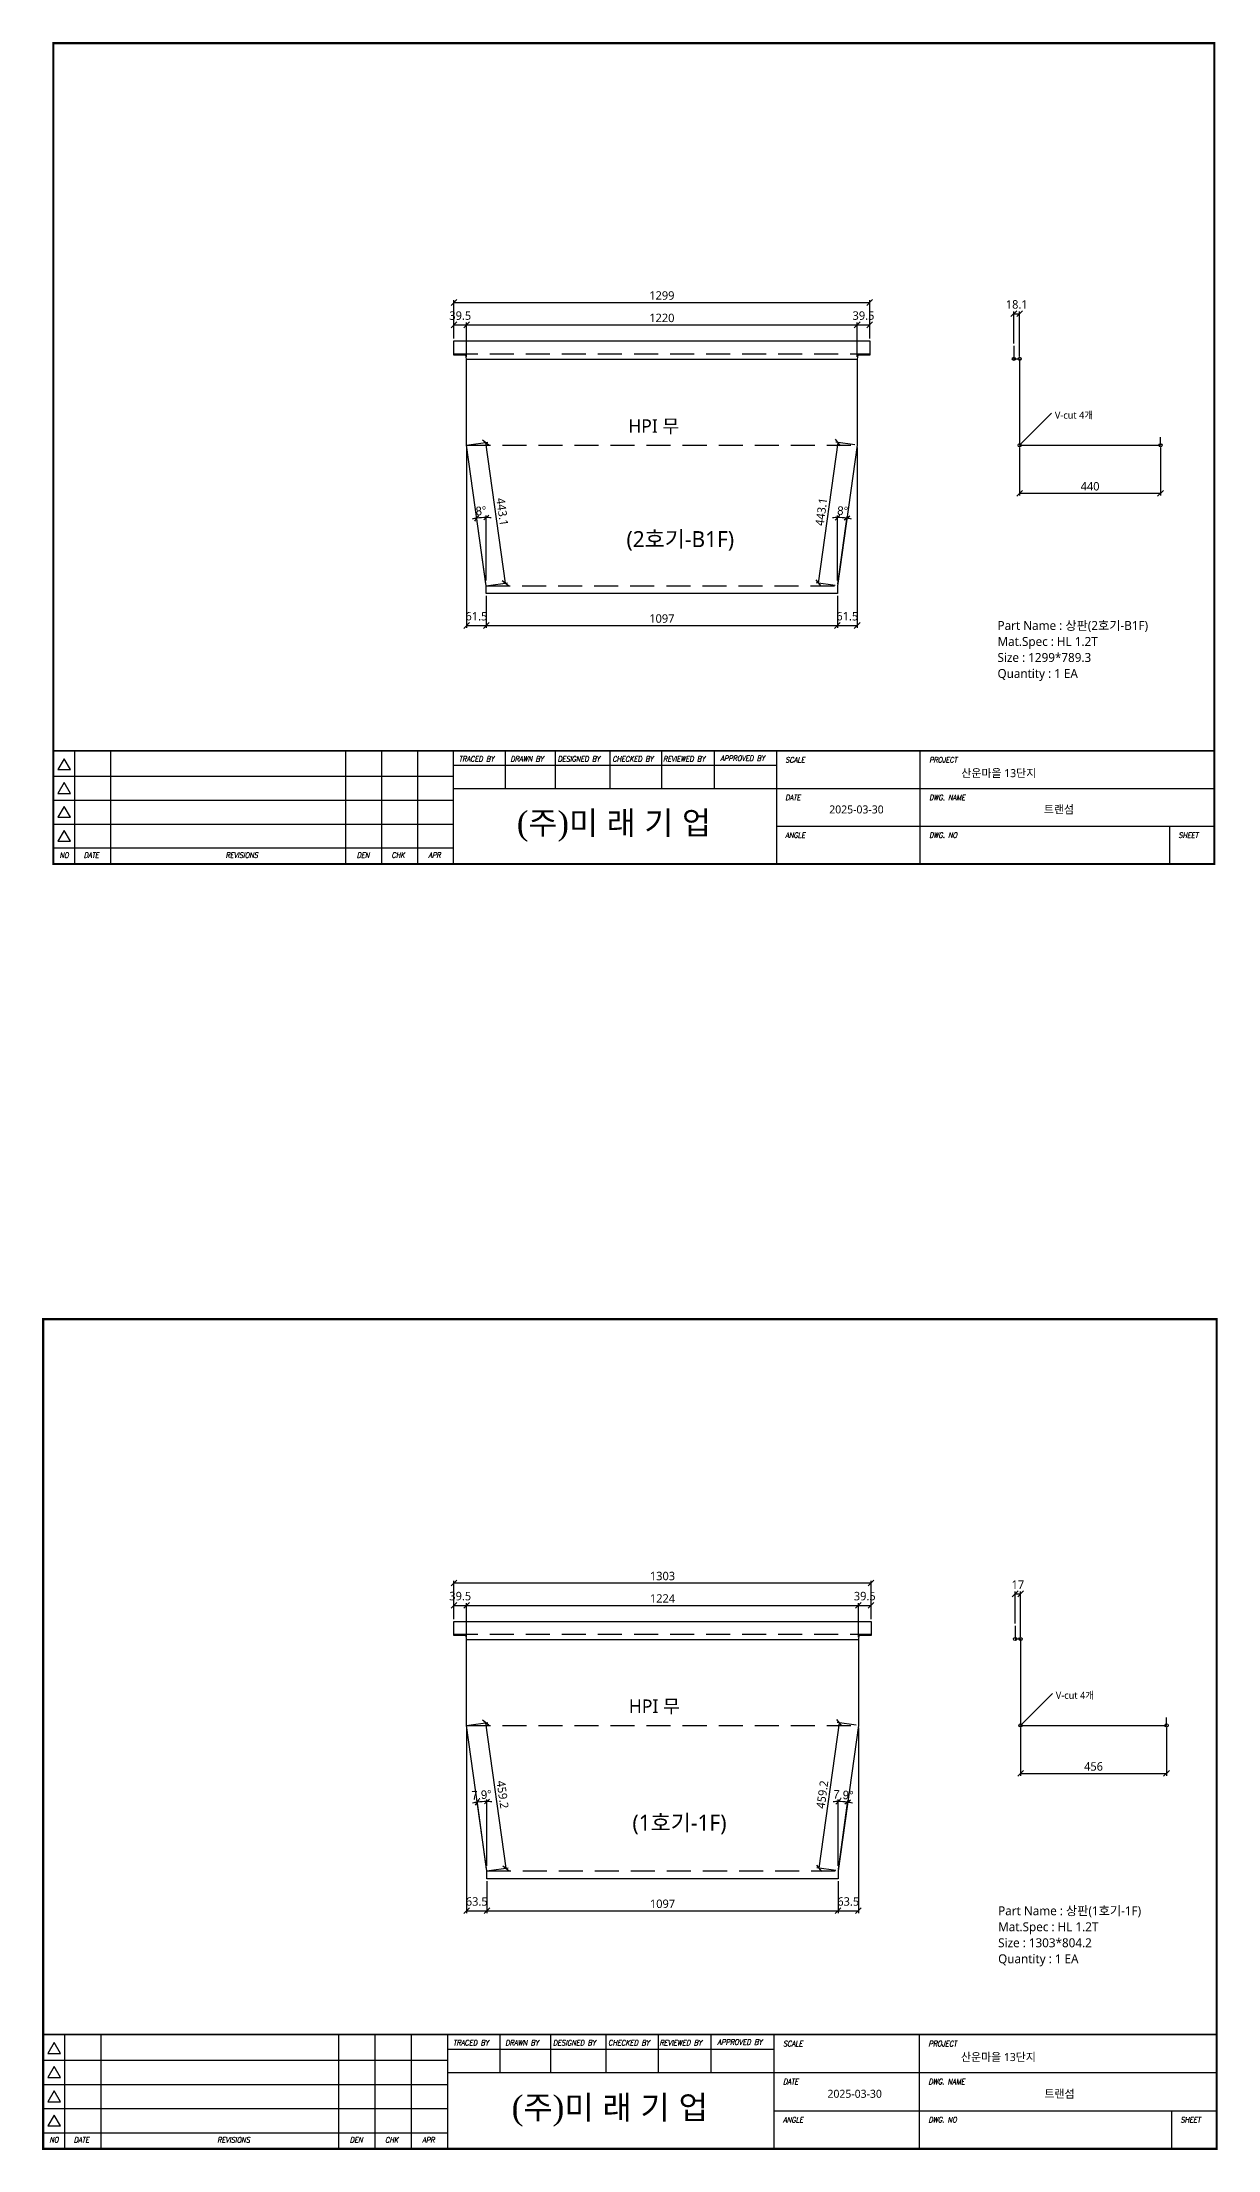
# Model space of a CAD drawing. Extents: x 674 to 10492, y -109346 to 1748.
# Drawn here: x 674 to 4347, y -33326 to -26741 of the extents above; entities that cross this region are included whole.
import ezdxf
from ezdxf.enums import TextEntityAlignment as Align

# ---------------------------------------------------------------- set-up
doc = ezdxf.new("R2010")
doc.units = 0
doc.header["$LTSCALE"] = 10
doc.header["$MEASUREMENT"] = 0
doc.linetypes.add('DASHED2', pattern=[0.375, 0.25, -0.125])
doc.layers.get('0').update_dxf_attribs({"linetype": 'CONTINUOUS'})
for name, color, linetype in [('22', 8, 'DASHED2'), ('dim', 3, 'CONTINUOUS'), ('FROM', 7, 'CONTINUOUS'), ('HIDDEN2', 8, 'CONTINUOUS'), ('레이져', 7, 'CONTINUOUS')]:
    doc.layers.add(name, color=color, linetype=linetype)
doc.styles.add('G1', font='batang.ttc', dxfattribs={"height": 20})
doc.styles.add('ITALICT', font='italict')
doc.styles.add('JKW', font='')
doc.styles.add('MIRAESTYLE', font='gulim.ttc')
doc.styles.add('YCKIM', font='gulim.ttc')
doc.styles.get('JKW').set_extended_font_data('NanumGothic')
doc.dimstyles.new('MIRAE', dxfattribs={"dimscale": 100, "dimtxt": 0.25, "dimasz": 0.15, "dimexe": 0.06, "dimexo": 0.06, "dimgap": 0.07, "dimtad": 1, "dimdec": 1, "dimtxsty": 'YCKIM', "dimblk": 'OBLIQUE', "dimcen": 2.5, "dimclrd": 3, "dimclre": 3, "dimclrt": 256, "dimadec": 1, "dimazin": 3, "dimtfac": 0.5, "dimtix": 1, "dimtmove": 0, "dimatfit": 3, "dimldrblk": 'OBLIQUE'})
doc.dimstyles.get("Standard").update_dxf_attribs({"dimtxt": 2.5, "dimasz": 2.5, "dimexe": 1.25, "dimexo": 0.625, "dimtad": 1, "dimtxsty": 'MIRAESTYLE', "dimcen": 2.5, "dimazin": 3, "dimtfac": 1, "dimtmove": 0, "dimatfit": 3})
doc.dimstyles.new('미래', dxfattribs={"dimscale": 120, "dimtxt": 0.2, "dimasz": 0.15, "dimexe": 0.06, "dimexo": 0.06, "dimgap": 0.07, "dimtad": 1, "dimdec": 1, "dimlfac": -1, "dimtxsty": 'JKW', "dimblk": 'OBLIQUE', "dimcen": 2.5, "dimclrd": 3, "dimclre": 3, "dimclrt": 256, "dimadec": 1, "dimazin": 2, "dimtfac": 0.5, "dimtmove": 1, "dimatfit": 3, "dimarcsym": 1})

# ---------------------------------------------------------------- blocks, each defined once
blk = doc.blocks.new('_OBLIQUE')
at = {"color": 0, "linetype": 'ByBlock'}
blk.add_line((-0.5, -0.5), (0.5, 0.5), dxfattribs=at)
blk = doc.blocks.new('3')
at = {"layer": 'FROM', "color": 7}
blk.add_line((25823.5, 11169), (25823.5, 11496.2), dxfattribs=at)
at = {"layer": 'FROM', "color": 2}
for p, q in [((25885.8, 11169), (25885.8, 11496.2)), ((25989.7, 11169), (25989.7, 11496.2)), ((26670, 11169), (26670, 11496.2)), ((26773.9, 11169), (26773.9, 11496.2)), ((26877.7, 11169), (26877.7, 11496.2)), ((25823.5, 11422.9), (26981.6, 11422.9)), ((25823.5, 11353.6), (26981.6, 11353.6)), ((25823.5, 11284.4), (26981.6, 11284.4)), ((25823.5, 11215.1), (26981.6, 11215.1))]:
    blk.add_line(p, q, dxfattribs=at)
at = {"layer": 'FROM', "color": 0}
for p, q in [((26981.6, 11169), (26981.6, 11496.2)), ((27131.3, 11496.2), (27131.3, 11387.2)), ((27276.5, 11387.2), (27276.5, 11496.2)), ((27434, 11496.2), (27434, 11387.2)), ((27583.7, 11496.2), (27583.7, 11387.2)), ((27735.3, 11496.2), (27735.3, 11387.2)), ((27915.7, 11496.2), (27915.7, 11169)), ((28332.2, 11169), (28332.2, 11496.2)), ((26981.6, 11454.7), (27915.7, 11454.7)), ((26981.6, 11387.2), (29183.5, 11387.2)), ((27915.7, 11278.1), (29183.5, 11278.1))]:
    blk.add_line(p, q, dxfattribs=at)
at = {"layer": 'FROM'}
blk.add_line((29053.7, 11278.1), (29053.7, 11169), dxfattribs=at)
at = {"layer": 'FROM', "color": 0, "const_width": 5.89}
blk.add_lwpolyline([(25823.5, 11169), (29183.5, 11169), (29183.5, 13545), (25823.5, 13545)], close=True, dxfattribs=at)
at = {"layer": 'FROM', "color": 0, "const_width": 4.87}
blk.add_lwpolyline([(25823.5, 11496.2), (29183.5, 11496.2)], dxfattribs=at)
at = {"layer": 'FROM', "color": 2}
for points in [[(25854.7, 11473.5), (25836.7, 11442.3), (25872.7, 11442.3)], [(25854.7, 11404.3), (25836.7, 11373.1), (25872.7, 11373.1)], [(25854.7, 11335), (25836.7, 11303.8), (25872.7, 11303.8)], [(25854.7, 11265.7), (25836.7, 11234.6), (25872.7, 11234.6)]]:
    blk.add_lwpolyline(points, close=True, dxfattribs=at)
at = {"layer": 'FROM', "color": 4, "style": 'ITALICT', "width": 0.8}
for s, height, p in [('TRACED BY', 15.58, (26997.2, 11465)), ('DRAWN BY', 15.58, (27146.3, 11465)), ('DESIGNED BY', 15.583, (27282.8, 11465)), ('CHECKED BY', 15.58, (27441.2, 11465)), ('REVIEWED BY', 15.583, (27587.9, 11465)), ('APPROVED BY', 15.583, (27753.8, 11466.9)), ('SCALE', 15.58, (27941.7, 11462.5)), ('PROJECT', 15.58, (28358.1, 11462.5)), ('DATE', 15.58, (27941.7, 11353.4)), ('DWG. NAME', 15.58, (28358.1, 11353.4)), ('ANGLE', 15.58, (27941.7, 11244.4)), ('DWG. NO', 15.58, (28358.1, 11244.4)), ('SHEET', 15.58, (29079.6, 11244.4)), ('NO', 15.58, (25841.2, 11186.7)), ('DATE', 15.58, (25911.2, 11186.7)), ('REVISIONS', 15.58, (26321.6, 11186.7)), ('DEN', 15.58, (26701.4, 11186.7)), ('CHK', 15.58, (26802.1, 11186.7)), ('APR', 15.58, (26908.6, 11186.7))]:
    blk.add_text(s, height=height, dxfattribs=at).set_placement(p)
blk = doc.blocks.new('transom_frame')
at = {"xscale": 0.837272107773114, "yscale": 0.837272107773114, "zscale": 0.837272107773114}
blk.add_blockref('3', (-21621.3, -9351.5), dxfattribs=at)
at = {"style": 'G1'}
blk.add_text('(주)미 래 기 업', height=55.92, dxfattribs=at).set_placement((1358.1, 93.9), align=Align.MIDDLE)

msp = doc.modelspace()

# ---------------------------------------------------------------- linework, layer by layer
for p, q in [((3709.5, -27689), (3709.5, -27730)), ((3709.5, -27730), (3727.6, -27730)), ((3727.6, -27730), (3727.6, -27730)), ((3727.6, -27730), (3727.6, -28000)), ((4167.6, -28000), (4167.6, -27975)), ((3727.6, -28000), (4167.6, -28000)), ((3713.5, -31689), (3713.5, -31730)), ((3713.5, -31730), (3730.5, -31730)), ((3730.5, -31730), (3730.5, -31730)), ((3730.5, -31730), (3730.5, -32000)), ((3730.5, -32000), (4186.5, -32000)), ((4186.5, -32000), (4186.5, -31975))]:
    msp.add_line(p, q)
at = {"color": 6}
for centre in [(3709.5, -27730), (3727.6, -27730), (3727.6, -28000), (4167.6, -28000), (3713.5, -31730), (3730.5, -31730), (3730.5, -32000), (4186.5, -32000)]:
    msp.add_circle(centre, 5, dxfattribs=at)
at = {"layer": '22', "ltscale": 30}
for p, q in [((1960.5, -27714.3), (3259.5, -27714.3)), ((2000, -28000), (3220, -28000)), ((2061.5, -28438.8), (3158.5, -28438.8)), ((1960.5, -31715.4), (3263.5, -31715.4)), ((2000, -32000), (3224, -32000)), ((2063.5, -32454.8), (3160.5, -32454.8))]:
    msp.add_line(p, q, dxfattribs=at)
at = {"layer": 'HIDDEN2'}
for p, q in [((2000, -27731.2), (3220, -27731.2)), ((2000, -31731.2), (3224, -31731.2))]:
    msp.add_line(p, q, dxfattribs=at)
at = {"layer": '레이져'}
for p, q in [((1960.5, -27673.9), (3259.5, -27673.9)), ((1960.5, -27714.3), (1960.5, -27673.9)), ((1960.5, -27718.2), (1960.5, -27714.3)), ((1998.12, -27718.2), (1960.5, -27718.2)), ((2000, -27731.2), (1998.12, -27718.2)), ((3221.88, -27718.2), (3220, -27731.2)), ((3259.5, -27718.2), (3221.88, -27718.2)), ((3259.5, -27673.9), (3259.5, -27714.3)), ((3259.5, -27714.3), (3259.5, -27718.2)), ((2000, -28000), (2000, -27731.2)), ((3220, -27731.2), (3220, -28000)), ((2061.5, -28438.8), (2000, -28000)), ((3220, -28000), (3158.5, -28438.8)), ((2061.5, -28463.2), (2061.5, -28438.8)), ((2061.5, -28438.8), (2061.5, -28438.8)), ((3158.5, -28438.8), (3158.5, -28438.8)), ((3158.5, -28438.8), (3158.5, -28463.2)), ((3158.5, -28463.2), (2061.5, -28463.2)), ((1960.5, -31675), (3263.5, -31675)), ((1960.5, -31715.4), (1960.5, -31675)), ((3263.5, -31675), (3263.5, -31715.4)), ((1960.5, -31719.3), (1960.5, -31715.4)), ((1998.28, -31719.3), (1960.5, -31719.3)), ((2000, -31731.2), (1998.28, -31719.3)), ((2000, -32000), (2000, -31731.2)), ((3225.72, -31719.3), (3224, -31731.2)), ((3224, -31731.2), (3224, -32000)), ((3263.5, -31719.3), (3225.72, -31719.3)), ((3263.5, -31715.4), (3263.5, -31719.3)), ((2063.5, -32454.8), (2000, -32000)), ((3224, -32000), (3160.5, -32454.8)), ((2063.5, -32479.2), (2063.5, -32454.8)), ((2063.5, -32454.8), (2063.5, -32454.8)), ((3160.5, -32454.8), (3160.5, -32454.8)), ((3160.5, -32454.8), (3160.5, -32479.2)), ((3160.5, -32479.2), (2063.5, -32479.2))]:
    msp.add_line(p, q, dxfattribs=at)

# ---------------------------------------------------------------- block references
for p, xscale, yscale in [((709.5, -29308.1, 1.29), 1.2890625, 1.2890625), ((677.5, -33323, 1.3), 1.303125, 1.303125)]:
    msp.add_blockref('transom_frame', p, dxfattribs=dict(xscale=xscale, yscale=yscale))

# ---------------------------------------------------------------- texts
at = {"style": 'JKW'}
for s, height, p in [('Part Name : 상판(2호기-B1F)', 28, (3658.5, -28563.2)), ('Size : 1299*789.3', 28, (3658.5, -28663.2)), ('Mat.Spec : HL 1.2T', 28, (3658.5, -28613.2)), ('Quantity : 1 EA', 28, (3658.5, -28713.2)), ('산운마을 13단지', 25, (3545.44, -29024.51)), ('2025-03-30', 25, (3132.94, -29137.94)), ('트랜섬', 25, (3803.25, -29137.94)), ('Part Name : 상판(1호기-1F)', 28, (3660.5, -32579.2)), ('Size : 1303*804.2', 28, (3660.5, -32679.2)), ('Mat.Spec : HL 1.2T', 28, (3660.5, -32629.2)), ('Quantity : 1 EA', 28, (3660.5, -32729.2)), ('산운마을 13단지', 25, (3544.38, -33036.31)), ('2025-03-30', 25, (3127.38, -33150.99)), ('트랜섬', 25, (3805, -33150.99))]:
    msp.add_text(s, height=height, dxfattribs=at).set_placement(p, align=Align.MIDDLE_LEFT)
at = {"char_height": 22, "attachment_point": 1, "style": 'JKW'}
for insert in [(3837.6, -27895), (3840.5, -31895)]:
    msp.add_mtext('V-cut 4개', dxfattribs=dict(at, insert=insert))
at = {"layer": '레이져', "style": 'JKW'}
for s, height, p in [('HPI 무', 42, (2505, -27940)), ('(2호기-B1F)', 50, (2499.5, -28293.33)), ('HPI 무', 42, (2507, -31940)), ('(1호기-1F)', 50, (2518.17, -32304))]:
    msp.add_text(s, height=height, dxfattribs=at).set_placement(p, align=Align.MIDDLE_LEFT)

# ---------------------------------------------------------------- dimensions: what is measured, and where the dimension line sits
for base, line1, line2 in [((2046.12, -28226.6), ((2061.5, -28438.8), (2000, -28000)), ((2061.5, -28438.8), (2061.5, -28428.8))), ((3173.88, -28226.6), ((3158.5, -28438.8), (3158.5, -28428.8)), ((3158.5, -28438.8), (3220, -28000))), ((2047.62, -32238.6), ((2063.5, -32454.8), (2000, -32000)), ((2063.5, -32454.8), (2063.5, -32444.8))), ((3176.38, -32238.6), ((3160.5, -32454.8), (3160.5, -32444.8)), ((3160.5, -32454.8), (3224, -32000)))]:
    msp.add_angular_dim_2l(base=base, line1=line1, line2=line2, dimstyle='mirae', override={"dimtxt": 0.27, "dimgap": 0.02, "dimdec": 0, "dimlfac": 1, "dimdsep": 46, "dimclrt": 7}).render()
at = {"layer": 'dim'}
for base, p1, p2 in [((1960.5, -27553.9), (1960.5, -27673.9), (3259.5, -27673.9)), ((1960.5, -27623.9), (1960.5, -27673.9), (2000, -27731.2)), ((2000, -27623.9), (2000, -27731.2), (3220, -27731.2)), ((3220, -27623.9), (3220, -27731.2), (3259.5, -27673.9)), ((3709.5, -27589), (3709.5, -27689), (3727.6, -27730)), ((2000, -28563.2), (2000, -28000), (2061.5, -28463.2)), ((3158.5, -28563.2), (3158.5, -28463.2), (3220, -28000)), ((3727.6, -28150), (3727.6, -28000), (4167.6, -28000)), ((2061.5, -28563.2), (2061.5, -28463.2), (3158.5, -28463.2)), ((1960.5, -31555), (1960.5, -31675), (3263.5, -31675)), ((3713.5, -31589), (3713.5, -31689), (3730.5, -31730)), ((1960.5, -31625), (1960.5, -31675), (2000, -31731.2)), ((2000, -31625), (2000, -31731.2), (3224, -31731.2)), ((3224, -31625), (3224, -31731.2), (3263.5, -31675)), ((2000, -32579.2), (2000, -32000), (2063.5, -32479.2)), ((3160.5, -32579.2), (3160.5, -32479.2), (3224, -32000)), ((3730.5, -32150), (3730.5, -32000), (4186.5, -32000)), ((2063.5, -32579.2), (2063.5, -32479.2), (3160.5, -32479.2))]:
    msp.add_linear_dim(base=base, p1=p1, p2=p2, dimstyle='미래', override={"dimtxt": 0.22, "dimgap": 0.07, "dimdec": 1, "dimlfac": 1, "dimdsep": 46, "dimclrt": 7}, dxfattribs=at).render()
for base, p1, p2, angle in [((2059.42, -27991.67), (2000, -28000), (2061.5, -28438.8), 277.978319), ((3099.08, -28430.47), (3158.5, -28438.8), (3220, -28000), 82.021681), ((2059.42, -31991.7), (2000, -32000), (2063.5, -32454.8), 277.948357), ((3101.08, -32446.5), (3160.5, -32454.8), (3224, -32000), 82.051643)]:
    msp.add_linear_dim(base=base, p1=p1, p2=p2, angle=angle, dimstyle='미래', override={"dimtxt": 0.22, "dimgap": 0.07, "dimdec": 1, "dimlfac": 1, "dimdsep": 46, "dimclrt": 7}, dxfattribs=at).render()

# ---------------------------------------------------------------- leaders
for points in [[(3727.6, -28000), (3827.6, -27900)], [(3730.5, -32000), (3830.5, -31900)]]:
    msp.add_leader(points, dimstyle='Standard', dxfattribs=at)

doc.saveas('drawing.dxf')
